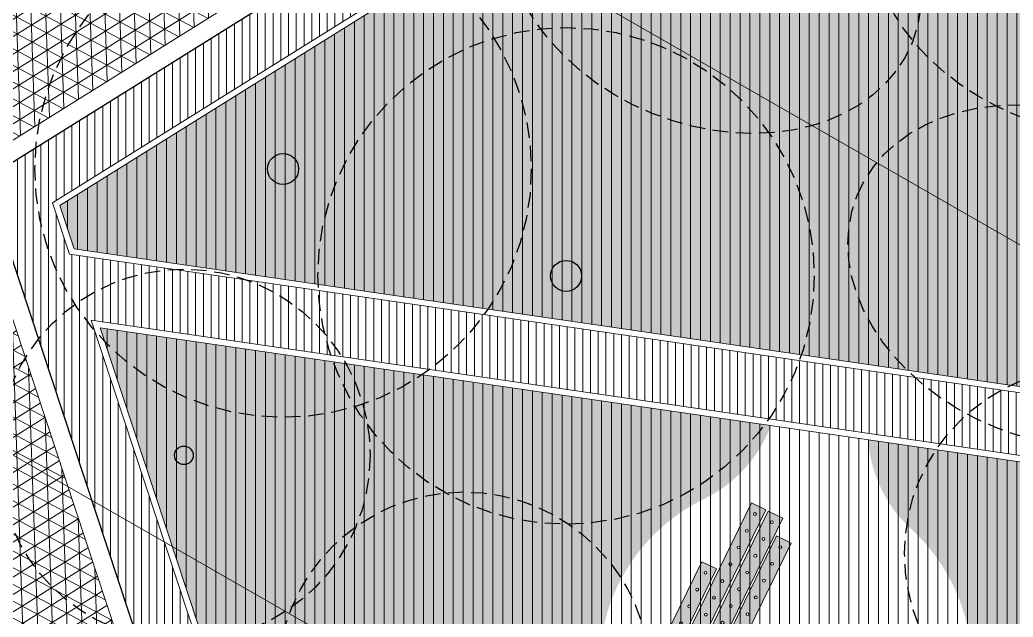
# Model space of a CAD drawing. Header units: metres. Extents: x 678805 to 1359287, y 2747329 to 5497370.
# Drawn here: x 679877.31 to 679893.31, y 2748694.24 to 2748703.86 of the extents above; entities that cross this region are included whole.
import ezdxf
from ezdxf.enums import TextEntityAlignment as Align

# ---------------------------------------------------------------- set-up
doc = ezdxf.new("R2010")
doc.units = ezdxf.units.M
doc.linetypes.add('XREF_MON_SFT_TREES$0$HIDDEN', pattern=[0.375, 0.25, -0.125])
for name, color, linetype in [('00_XREF_MON_HSC_PAVEMENT', 7, 'Continuous'), ('00_XREF_TWQ_BUILDINGS', 7, 'Continuous'), ('00_XREF_TWQ_SFT_TREES', 7, 'Continuous'), ('XREF_MON_GENERAL_LAYOUT$0$02-L-Edge Line Step -10cm', 6, 'Continuous'), ('XREF_MON_SFT_TREES$0$SL_TREE_CANOPY', 251, 'XREF_MON_SFT_TREES$0$HIDDEN'), ('XREF_MON_SFT_TREES$0$SL_TREE_TRUNK', 251, 'Continuous')]:
    doc.layers.add(name, color=color, linetype=linetype)
for name, color, linetype, true_color in [('02-L-Waterfeatures 01', 7, 'Continuous', 0x4da6ff), ('XREF_MON_SFT_TREES$0$SL_TREE_ACACIA_ETBAICA', 7, 'Continuous', 0x405700), ('XREF_MON_SFT_TREES$0$SL_TREE_ACACIA_GERRARDII', 7, 'Continuous', 0x4c4c00), ('XREF_MON_SFT_TREES$0$SL_TREE_ACACIA_NILOTICA', 7, 'Continuous', 0x264d00), ('XREF_MON_SFT_TREES$0$SL_TREE_PROSOPIS_CINERARIA', 7, 'Continuous', 0x5f7f00)]:
    doc.layers.add(name, color=color, linetype=linetype, true_color=true_color)
for name, color, linetype, lineweight in [('XREF_MON_GENERAL_LAYOUT$0$02-L-Level Curves 0.25-0.75m', 33, 'Continuous', 5), ('XREF_MON_GENERAL_LAYOUT$0$02-L-Material Change', 251, 'Continuous', 5), ('XREF_MON_HSC_FURNITURE$0$03-PG-CBIncluded', 8, 'Continuous', 5), ('XREF_MON_HSC_PAVEMENT$0$03-TR-Pavement_03_Lawn', 74, 'Continuous', 5), ('XREF_MON_HSC_PAVEMENT$0$03-TR-Pavement_04_Dry Meadow_', 54, 'Continuous', 5)]:
    doc.layers.add(name, color=color, linetype=linetype, lineweight=lineweight)
for name, color, linetype, lineweight, true_color in [('XREF_MON_HSC_PAVEMENT$0$03-TR-Pavement_02_Sealed Gravel', 7, 'Continuous', 5, 0x38321e), ('XREF_MON_HSC_PAVEMENT$0$03-TR-Pavement_04_Dry Meadow_2', 7, 'Continuous', 5, 0xe2c75d), ('XREF_MON_HSC_PAVEMENT$0$03-TR-Pavement_07_Precast irregular Concrete Blocks', 7, 'Continuous', 5, 0xb3b3b3)]:
    doc.layers.add(name, color=color, linetype=linetype, lineweight=lineweight, true_color=true_color)
doc.layers.get('XREF_MON_SFT_TREES$0$SL_TREE_ACACIA_ETBAICA').off()
doc.layers.get('XREF_MON_SFT_TREES$0$SL_TREE_ACACIA_GERRARDII').off()
doc.layers.get('XREF_MON_SFT_TREES$0$SL_TREE_ACACIA_NILOTICA').off()
doc.layers.get('XREF_MON_SFT_TREES$0$SL_TREE_PROSOPIS_CINERARIA').off()
doc.styles.add('XREF_MON_GENERAL_LAYOUT$0$Standard', font='arial.ttf')
pattern_1 = [(45, (0, 0), (-0.2245064030267289, 0.2245064030267289), [])]
pattern_2 = [(91.99999999999997, (679898.7697564481, 2748715.385348614), (-0.2379799406839221, -0.008310442652282986), []), (152, (679898.7697564481, 2748715.385348614), (-0.1117929158883903, -0.2102518955495319), []), (212, (679898.7697564481, 2748715.385348614), (0.1261870247955318, -0.201941452897249), [])]
pattern_3 = [(90, (652974.1167151183, 2717198.732228751), (-0.1247775, 0), [])]

# ---------------------------------------------------------------- blocks, each defined once
blk = doc.blocks.new('XREF_MON_SFT_TREES$0$Acacia_gerrardii')
h = blk.add_hatch()
h.set_pattern_fill('ANSI31', color=256, scale=0.1, style=0)
h.set_pattern_definition(pattern_1)
edge = h.paths.add_edge_path()
edge.add_ellipse((-0.07890667230822146, 0.1374323763884604), major_axis=(-2.334159139066159, 2.54631103014604), ratio=0.7600819417513992, start_angle=0, end_angle=360)
at = {"layer": 'XREF_MON_SFT_TREES$0$SL_TREE_TRUNK'}
h = blk.add_hatch(color=256, dxfattribs=at)
h.dxf.hatch_style = 1
edge = h.paths.add_edge_path()
edge.add_arc((2.328306436538696e-10, 4.656612873077393e-10), 0.1500002322718501, -7.354891001008641, 352.6451089989913)
at = {"layer": 'XREF_MON_SFT_TREES$0$SL_TREE_CANOPY'}
blk.add_ellipse((-0.07890667230822146, 0.1374323763884604), major_axis=(-2.334159139066159, 2.54631103014604), ratio=0.7600819417513992, dxfattribs=at)
at = {"layer": 'XREF_MON_SFT_TREES$0$SL_TREE_TRUNK'}
for radius in [0.1500002322718501, 0.150000232560115]:
    blk.add_circle((2.328306436538696e-10, 4.656612873077393e-10), radius, dxfattribs=at)
blk = doc.blocks.new('XREF_MON_SFT_TREES$0$Prosopis_cineraria')
h = blk.add_hatch()
h.set_pattern_fill('ANSI31', color=256, scale=0.1)
h.set_pattern_definition(pattern_1)
edge = h.paths.add_edge_path()
edge.add_arc((-1.862645149230957e-09, -1.396983861923218e-09), 4.000000002159871, 0, 360)
at = {"layer": 'XREF_MON_SFT_TREES$0$SL_TREE_TRUNK'}
h = blk.add_hatch(color=256, dxfattribs=at)
h.dxf.hatch_style = 1
edge = h.paths.add_edge_path()
edge.add_arc((0, 0), 0.25, 0, 360)
at = {"layer": 'XREF_MON_SFT_TREES$0$SL_TREE_CANOPY', "linetype": 'XREF_MON_SFT_TREES$0$HIDDEN'}
blk.add_circle((0, 0), 4, dxfattribs=at)
at = {"layer": 'XREF_MON_SFT_TREES$0$SL_TREE_TRUNK'}
blk.add_circle((0, 0), 0.25, dxfattribs=at)
blk = doc.blocks.new('XREF_MON_SFT_TREES$0$Acacia etbaica')
h = blk.add_hatch()
h.set_pattern_fill('ANSI31', color=256, scale=0.1)
h.set_pattern_definition(pattern_1)
edge = h.paths.add_edge_path()
edge.add_arc((4.440892098500626e-16, -1.110223024625157e-15), 3.000000000000001, 0, 360)
at = {"layer": 'XREF_MON_SFT_TREES$0$SL_TREE_TRUNK'}
h = blk.add_hatch(color=256, dxfattribs=at)
h.dxf.hatch_style = 1
edge = h.paths.add_edge_path()
edge.add_arc((-4.190951585769653e-09, -3.725290298461914e-09), 0.1500002332421871, 286.4511275051879, 569.1271037239628)
edge.add_arc((-2.328306436538696e-09, 2.328306436538696e-09), 0.1500002378014961, 209.127105287983, 286.4511261276718)
at = {"layer": 'XREF_MON_SFT_TREES$0$SL_TREE_CANOPY'}
blk.add_circle((0, 0), 3, dxfattribs=at)
at = {"layer": 'XREF_MON_SFT_TREES$0$SL_TREE_TRUNK'}
for radius in [0.1500002332387778, 0.150000232560115]:
    blk.add_circle((-4.190951585769653e-09, -3.725290298461914e-09), radius, dxfattribs=at)
blk = doc.blocks.new('XREF_MON_SFT_TREES$0$Acacia Nilotica D')
h = blk.add_hatch()
h.set_pattern_fill('ANSI31', color=256, scale=0.1)
h.set_pattern_definition(pattern_1)
edge = h.paths.add_edge_path()
edge.add_arc((2.328306436538696e-10, 0), 3.999999999999999, -6.5439871631012e-05, 359.9999345601284)
at = {"layer": 'XREF_MON_SFT_TREES$0$SL_TREE_TRUNK'}
h = blk.add_hatch(color=256, dxfattribs=at)
h.dxf.hatch_style = 1
edge = h.paths.add_edge_path()
edge.add_arc((2.328306436538696e-10, 0), 0.2500003876001918, 0, 360)
at = {"layer": 'XREF_MON_SFT_TREES$0$SL_TREE_CANOPY', "linetype": 'XREF_MON_SFT_TREES$0$HIDDEN'}
blk.add_circle((2.328306436538696e-10, 0), 4, dxfattribs=at)
at = {"layer": 'XREF_MON_SFT_TREES$0$SL_TREE_TRUNK'}
blk.add_circle((2.328306436538696e-10, 0), 0.2500003876001918, dxfattribs=at)
blk = doc.blocks.new('XREF_MON_SFT_TREES')
at = {"layer": 'XREF_MON_SFT_TREES$0$SL_TREE_ACACIA_ETBAICA', "rotation": 25.44812939262281}
for p in [(679879.9496814642, 2748696.844280873), (679894.5644476578, 2748695.264205338), (679884.4653134259, 2748693.253996183)]:
    blk.add_blockref('XREF_MON_SFT_TREES$0$Acacia etbaica', p, dxfattribs=at)
at = {"layer": 'XREF_MON_SFT_TREES$0$SL_TREE_ACACIA_GERRARDII', "rotation": 25.44812939262281}
for p in [(679888.6130002479, 2748704.694535637), (679894.491164553, 2748704.659439014), (679894.1322776737, 2748699.641852169)]:
    blk.add_blockref('XREF_MON_SFT_TREES$0$Acacia_gerrardii', p, dxfattribs=at)
at = {"layer": 'XREF_MON_SFT_TREES$0$SL_TREE_ACACIA_NILOTICA', "rotation": 25.44819483249446}
blk.add_blockref('XREF_MON_SFT_TREES$0$Acacia Nilotica D', (679881.5483277482, 2748701.455909108), dxfattribs=at)
at = {"layer": 'XREF_MON_SFT_TREES$0$SL_TREE_PROSOPIS_CINERARIA', "rotation": 25.44812939262281}
blk.add_blockref('XREF_MON_SFT_TREES$0$Prosopis_cineraria', (679886.1089978833, 2748699.734429215), dxfattribs=at)
blk = doc.blocks.new('XREF_MON_HSC_PAVEMENT')
at = {"layer": 'XREF_MON_HSC_PAVEMENT$0$03-TR-Pavement_02_Sealed Gravel', "linetype": 'Continuous'}
h = blk.add_hatch(dxfattribs=at)
h.set_pattern_fill('ANSI31', color=256, scale=0.0393, angle=45)
h.set_pattern_definition(pattern_3)
h.paths.add_polyline_path([(679898.6701210444, 2748714.967997458), (679876.7539735462, 2748701.298467006), (679889.5381818302, 2748662.614598154), (679918.2621972301, 2748673.813452312), (679918.2621095822, 2748673.813717815), (679889.5307891695, 2748662.61171592), (679918.2621972298, 2748673.813452312), (679889.5381818302, 2748662.614598154), (679889.5307891695, 2748662.61171592), (679918.2621095822, 2748673.813717815), (679911.6236539984, 2748693.947367267)])
edge = h.paths.add_edge_path(flags=16)
edge.add_line((679906.9119436202, 2748699.876949112), (679909.6690112512, 2748695.4034992))
edge.add_line((679909.6690112512, 2748695.4034992), (679908.072026684, 2748684.297824132))
edge.add_arc((679901.2346263421, 2748685.281035215), 6.907730992772909, 288.89189501053306, 351.8170215263432, ccw=False)
edge.add_arc((679900.2047145886, 2748688.290550407), 10.08859564023446, 260.5948179979235, 288.89189501715765, ccw=False)
edge.add_arc((679923.3319042785, 2748827.912208552), 151.6127078128381, 258.3433462049723, 260.5948180006095, ccw=False)
edge.add_arc((679881.0252318326, 2748622.839844883), 57.77814412260484, 78.3433462027057, 86.00058406381969)
edge.add_arc((679856.8531195697, 2748712.997600401), 43.04555052981048, 310.932137993685, 328.1400595606257)
edge.add_arc((679910.4176700952, 2748679.708542178), 20.02046623327019, 121.6792615479589, 148.1400595602311, ccw=False)
edge.add_arc((679915.130407262, 2748672.071789082), 28.99431097544218, 106.4662738663842, 121.67926154862039, ccw=False)
edge = h.paths.add_edge_path(flags=16)
edge.add_arc((679896.6506365204, 2748707.026583172), 9.544783993528977, 261.712552071773, 310.88335671506644, ccw=False)
edge.add_line((679895.2748569183, 2748697.581471634), (679878.1032936849, 2748700.082689999))
edge.add_line((679878.1032936849, 2748700.082689999), (679877.8303554062, 2748700.909114883))
edge.add_line((679877.8303554062, 2748700.909114883), (679898.3787032177, 2748713.72552188))
edge.add_line((679898.3787032177, 2748713.72552188), (679905.3829075827, 2748702.357869801))
edge.add_line((679905.3829075827, 2748702.357869801), (679902.8979002387, 2748699.810310068))
edge = h.paths.add_edge_path(flags=0)
edge.add_line((679906.8669971054, 2748699.759281914), (679909.5648728344, 2748695.381873175))
edge.add_line((679909.5648728344, 2748695.381873175), (679907.9730448282, 2748684.312057621))
edge.add_arc((679901.2346263404, 2748685.281035217), 6.807730994789505, 288.8918950348194, 351.81702151538065, ccw=False)
edge.add_arc((679900.2047145879, 2748688.290550406), 9.988595640052086, 260.59481799539185, 288.89189503304624, ccw=False)
edge.add_arc((679923.3319042898, 2748827.912208552), 151.5127078145872, 258.3433462016922, 260.5948179959709, ccw=False)
edge.add_arc((679881.0252318344, 2748622.839844883), 57.87814412233619, 78.34334620194826, 85.7626213280239)
edge.add_arc((679856.8531195692, 2748712.997600401), 43.14555053058602, 311.251450668533, 328.1400595604185)
edge.add_arc((679910.4176700931, 2748679.70854218), 19.92046623047576, 121.6792615452745, 148.1400595616161, ccw=False)
edge.add_arc((679915.1304072624, 2748672.071789081), 28.89431097592361, 106.61788192610581, 121.67926154847291, ccw=False)
edge = h.paths.add_edge_path(flags=0)
edge.add_arc((679896.6506365202, 2748707.026583172), 9.44478399339195, 261.7125520711253, 310.8578456694943, ccw=False)
edge.add_line((679895.2892708598, 2748697.680427373), (679878.1788669263, 2748700.172737244))
edge.add_line((679878.1788669263, 2748700.172737244), (679877.9499552716, 2748700.865854709))
edge.add_line((679877.9499552716, 2748700.865854709), (679898.3449455915, 2748713.586643332))
edge.add_line((679898.3449455915, 2748713.586643332), (679905.2568337709, 2748702.37183481))
edge.add_line((679905.2568337709, 2748702.37183481), (679902.8292681081, 2748699.883162676))
edge = h.paths.add_edge_path(flags=16)
edge.add_arc((679910.4176700966, 2748679.708542178), 21.02046623424761, 126.7613469728851, 148.1400595612503)
edge.add_arc((679856.8531195733, 2748712.997600398), 42.04555052574609, 310.8324265837393, 328.14005956122935, ccw=False)
edge.add_line((679884.3445574244, 2748681.18488024), (679878.4539096343, 2748699.021066298))
edge.add_line((679878.4539096343, 2748699.021066298), (679895.1307175009, 2748696.591914244))
edge.add_arc((679896.6506365197, 2748707.02658317), 10.54478399160524, 261.7125520733022, 276.46135270335)
edge = h.paths.add_edge_path(flags=0)
edge.add_arc((679910.4176700962, 2748679.708542178), 21.12046623387275, 127.7180951436975, 148.1400595603967)
edge.add_arc((679856.853119571, 2748712.997600401), 41.94555052902001, 311.0372248761375, 328.14005956030087, ccw=False)
edge.add_line((679884.3924381699, 2748681.358777093), (679878.5996060654, 2748698.898788803))
edge.add_line((679878.5996060654, 2748698.898788803), (679895.1163035603, 2748696.492958505))
edge.add_arc((679896.6506365215, 2748707.026583171), 10.64478399198405, 261.7125520695221, 274.5585305084536)
edge = h.paths.add_edge_path(flags=16)
edge.add_line((679910.4881714294, 2748694.074379818), (679910.8022693451, 2748693.564743682))
edge.add_line((679910.8022693451, 2748693.564743682), (679917.147141271, 2748674.344700132))
edge.add_line((679917.147141271, 2748674.344700132), (679890.0878451788, 2748663.794882973))
edge.add_line((679890.0878451788, 2748663.794882973), (679884.9058950099, 2748679.485216303))
edge.add_arc((679881.0252318349, 2748622.839844882), 56.77814412274062, 78.34334620425989, 86.08090222271062, ccw=False)
edge.add_arc((679923.3319042849, 2748827.912208551), 152.6127078126338, 258.3433462027676, 260.5948179978523)
edge.add_arc((679900.2047145875, 2748688.290550406), 11.08859563975247, 260.5948179989856, 288.8918950331557)
edge.add_arc((679901.2346263407, 2748685.281035217), 7.907730994349595, 288.891895030736, 351.817021517323)
edge.add_line((679909.0618452437, 2748684.15548925), (679910.4881714294, 2748694.074379818))
edge = h.paths.add_edge_path(flags=0)
edge.add_line((679910.5478650483, 2748693.786929916), (679910.7109860298, 2748693.522259753))
edge.add_line((679910.7109860298, 2748693.522259753), (679917.0224497513, 2748674.403417164))
edge.add_line((679917.0224497513, 2748674.403417164), (679890.1497402908, 2748663.926345979))
edge.add_line((679890.1497402908, 2748663.926345979), (679885.047581903, 2748679.375079216))
edge.add_arc((679881.0252318362, 2748622.839844882), 56.67814412277121, 78.3433461992185, 85.93039643778832, ccw=False)
edge.add_arc((679923.3319043063, 2748827.912208545), 152.7127078116333, 258.3433461968938, 260.5948179889996)
edge.add_arc((679900.2047145868, 2748688.290550406), 11.18859564019106, 260.5948179941786, 288.8918950367295)
edge.add_arc((679901.2346263402, 2748685.281035217), 8.007730995109114, 288.8918950331046, 351.8170215126371)
edge.add_line((679909.1608270997, 2748684.141255761), (679910.5478650483, 2748693.786929916))
h = blk.add_hatch(dxfattribs=at)
h.set_pattern_fill('ANSI31', color=256, scale=0.0393, angle=45)
h.set_pattern_definition(pattern_3)
h.paths.add_polyline_path([(679841.1155258614, 2748679.0664445), (679841.5908277817, 2748678.304258057), (679842.5383310999, 2748678.895214675), (679856.3505260966, 2748674.243262912, -0.2299736201902384), (679868.1888601143, 2748662.603183029), (679869.1327909554, 2748662.933366124, 0.1523607192728246), (679861.9807721117, 2748672.461706176, 0.1619195689587888), (679874.476584234, 2748673.725053835, 0.01214333715248442), (679876.3625556407, 2748674.627021506), (679878.8999461771, 2748666.944130136), (679879.6445925387, 2748667.559294553), (679869.9118603208, 2748697.028752761)])
h.paths.add_polyline_path([(679869.4164145128, 2748695.659041201), (679876.0452346813, 2748675.587828456, -0.01305086864748665), (679874.0671699169, 2748674.637402407, -0.1888687683589706), (679860.296674784, 2748673.96939279), (679843.6369204547, 2748679.580403462)], flags=16)
h.paths.add_polyline_path([(679869.3613649786, 2748695.506851028), (679875.9234115153, 2748675.63782023, -0.01254076541906375), (679874.0262284864, 2748674.728637265, -0.1888687683771232), (679860.328593115, 2748674.06416209), (679843.8694821118, 2748679.607596023)], flags=0)
at = {"layer": 'XREF_MON_HSC_PAVEMENT$0$03-TR-Pavement_03_Lawn'}
h = blk.add_hatch(dxfattribs=at)
h.set_pattern_fill('ANSI31', color=256, scale=0.0393, angle=45)
h.set_pattern_definition([(90, (0, 0), (-0.1247775, 0), [])])
h.paths.add_polyline_path([(679874.0262284864, 2748674.728637265, 0.01254076541906376), (679875.9234115153, 2748675.63782023), (679869.3613649786, 2748695.506851028), (679843.8694821118, 2748679.607596023), (679860.328593115, 2748674.06416209, 0.1888687683771232)])
h.paths.add_polyline_path([(679862.4109662712, 2748672.268367412, 0.1559975230815173), (679874.5175256642, 2748673.633818977, 0.01146884181128501), (679876.3040582464, 2748674.485271009), (679878.8172076924, 2748666.875778534), (679858.9517346768, 2748650.464589607), (679841.6437424201, 2748678.219405001), (679842.5511748864, 2748678.78536948), (679856.3186077652, 2748674.148493613, -0.2313592348143857), (679868.1277345138, 2748662.475860189), (679869.2604366232, 2748662.872074691, 0.1477627727117665)])
at = {"layer": 'XREF_MON_HSC_PAVEMENT$0$03-TR-Pavement_04_Dry Meadow_', "linetype": 'Continuous'}
h = blk.add_hatch(dxfattribs=at)
h.set_pattern_fill('ANSI31', color=256, scale=0.0502, angle=45)
h.set_pattern_definition([(90, (0, 0), (-0.159385, 0), [])])
edge = h.paths.add_edge_path()
edge.add_line((679909.5648728344, 2748695.381873175), (679906.8669971054, 2748699.759281914))
edge.add_arc((679915.1304072624, 2748672.071789081), 28.89431097593239, 106.6178819261058, 121.6792615484729)
edge.add_arc((679910.4176700945, 2748679.708542179), 19.92046623203304, 121.6792615472871, 148.1400595614619)
edge.add_arc((679856.8531195692, 2748712.997600401), 43.1455505305333, 311.251450668533, 328.1400595604186, ccw=False)
edge.add_arc((679881.0252318344, 2748622.839844883), 57.87814412234044, 78.3433462019483, 85.7626213280239, ccw=False)
edge.add_arc((679923.3319042898, 2748827.912208552), 151.5127078145839, 258.3433462016922, 260.5948179959709)
edge.add_arc((679900.2047145879, 2748688.290550406), 9.988595640046231, 260.5948179953918, 288.8918950330462)
edge.add_arc((679901.2346263404, 2748685.281035217), 6.807730994789768, 288.8918950348194, 351.8170215153806)
edge.add_line((679907.9730448282, 2748684.312057621), (679909.5648728344, 2748695.381873175))
edge = h.paths.add_edge_path()
edge.add_arc((679910.4176700962, 2748679.708542178), 21.12046623381408, 127.7180951436975, 148.1400595603967, ccw=False)
edge.add_arc((679896.6506365215, 2748707.026583171), 10.6447839919818, 261.7125520695221, 274.5585305084536, ccw=False)
edge.add_line((679895.1163035603, 2748696.492958505), (679878.5996060654, 2748698.898788803))
edge.add_line((679878.5996060654, 2748698.898788803), (679884.3924381699, 2748681.358777093))
edge.add_arc((679856.853119571, 2748712.997600401), 41.94555052900824, 311.0372248761375, 328.1400595603009)
edge = h.paths.add_edge_path()
edge.add_line((679898.3449455915, 2748713.586643332), (679877.9499552716, 2748700.865854709))
edge.add_line((679877.9499552716, 2748700.865854709), (679878.1788669263, 2748700.172737244))
edge.add_line((679878.1788669263, 2748700.172737244), (679895.2892708598, 2748697.680427373))
edge.add_arc((679896.6506365202, 2748707.026583172), 9.44478399332153, 261.7125520711253, 310.8578456694943)
edge.add_line((679902.8292681081, 2748699.883162676), (679905.2568337709, 2748702.37183481))
edge.add_line((679905.2568337709, 2748702.37183481), (679898.3449455915, 2748713.586643332))
edge = h.paths.add_edge_path()
edge.add_line((679910.7109860298, 2748693.522259753), (679910.5478650484, 2748693.786929916))
edge.add_line((679910.5478650484, 2748693.786929916), (679909.1608270997, 2748684.141255761))
edge.add_arc((679901.2346263402, 2748685.281035217), 8.007730995037361, 288.8918950331046, 351.8170215126371, ccw=False)
edge.add_arc((679900.2047145868, 2748688.290550406), 11.18859564019471, 260.5948179941786, 288.8918950367295, ccw=False)
edge.add_arc((679923.3319043063, 2748827.912208545), 152.7127078116325, 258.3433461968939, 260.59481798899964, ccw=False)
edge.add_arc((679881.0252318362, 2748622.839844882), 56.67814412277777, 78.34334619921847, 85.93039643778826)
edge.add_line((679885.047581903, 2748679.375079216), (679890.1497402908, 2748663.926345979))
edge.add_line((679890.1497402908, 2748663.926345979), (679917.0224497513, 2748674.403417164))
edge.add_line((679917.0224497513, 2748674.403417164), (679910.7109860298, 2748693.522259753))
at = {"layer": 'XREF_MON_HSC_PAVEMENT$0$03-TR-Pavement_04_Dry Meadow_2', "ltscale": 2, "transparency": 33554687}
h = blk.add_hatch(dxfattribs=at)
h.set_pattern_fill('AR-CONC', color=256, scale=0.0067, angle=290.0000000000001)
h.set_pattern_definition([(340, (0, 0), (0.3171310031097607, -1.183548818555639), [0.127635, -1.403985]), (284.9999999999999, (0, 0), (1.122121008750501, 0.6597039266631874), [0.102108, -1.123191913939]), (30.45144470000007, (0.0264274947241093, -0.09862875297372095), (1.439251961726375, -0.5238449067124393), [0.10847305896, -1.19320463882]), (336.1842, (0.3198337804106918, 0.1164099759823247), (0.3564911015664235, -1.803038992589059), [0.1914525, -2.1059775]), (26.63555761000001, (0.3495414982605787, -0.03384308439077688), (2.101800046171185, -0.9276967019094174), [0.162709655038, -1.789808574672]), (281.1841511700001, (0.3198337804106918, 0.1164099759823247), (2.10180004612532, -0.9276967020221802), [0.153161779369, -1.684780203864]), (311.0000000000001, (0.2980803232991812, -0.07260940821860236), (-0.2964259309923299, -1.18889947222557), [0.127635, -1.403985]), (256.0000000000001, (0.2980803232991812, -0.07260940821860236), (1.301257995013117, 0.03297126671369521), [0.102108, -1.123188]), (1.451445000000042, (0.2733781620483804, -0.1716843643181712), (1.004832069231487, -1.155928201204946), [0.10847305896, -1.19320258192]), (327.5000000000001, (0, 0), (0.5394311410589346, 0.1743151651689518), [0, -1.1095736, 0, -1.140206, 0, -1.1274425]), (297.5, (0, 0), (0.7838505369245482, -0.1911253338182064), [0, -0.6500876, 0, -1.0840466, 0, -0.4297045]), (257.5, (-0.129797123220292, 0.3566146651579213), (0.2746427574532052, -0.8667979447037826), [0, -0.42545, 0, -1.327404, 0, -1.761363]), (247.5, (-0.1880021112114544, 0.5165315553632672), (0.4995268739605756, -0.8743468279788609), [0, -0.553085, 0, -0.8815324, 0, -1.250823])])
edge = h.paths.add_edge_path()
edge.add_line((679898.3463066672, 2748713.587492263), (679877.9499552716, 2748700.865854709))
edge.add_line((679877.9499552716, 2748700.865854709), (679878.1788669263, 2748700.172737244))
edge.add_line((679878.1788669263, 2748700.172737244), (679895.2892708598, 2748697.680427373))
edge.add_arc((679896.6506365202, 2748707.026583172), 9.44478399332153, 261.7125520711253, 310.8578456694943)
edge.add_line((679902.8292681081, 2748699.883162676), (679905.2568337709, 2748702.37183481))
edge.add_line((679905.2568337709, 2748702.37183481), (679898.3463066672, 2748713.587492263))
edge = h.paths.add_edge_path()
edge.add_arc((679898.554725027, 2748677.960000225), 2.144113461360562, 190.065592184571, 225.809744001182)
edge.add_arc((679894.940447118, 2748674.299707103), 3.000000000506495, -246.29926906161484, 45.042715308581194, ccw=False)
edge.add_arc((679892.8727992189, 2748679.00998686), 2.144113453838092, 293.6984792296518, 328.9963535073109)
edge.add_arc((679923.3319043441, 2748827.912208733), 152.7127080026132, 258.3433461971818, 259.1977833367133, ccw=False)
edge.add_arc((679881.0252318482, 2748622.83984497), 56.67814403507234, 78.34334619330427, 85.93039644363199)
edge.add_line((679885.047581903, 2748679.375079216), (679890.1497402908, 2748663.926345979))
edge.add_line((679890.1497402908, 2748663.926345979), (679917.0224497513, 2748674.403417164))
edge.add_line((679917.0224497513, 2748674.403417164), (679910.7109860298, 2748693.522259753))
edge.add_line((679910.7109860298, 2748693.522259753), (679910.5478650484, 2748693.786929916))
edge.add_line((679910.5478650484, 2748693.786929916), (679909.1608270997, 2748684.141255761))
edge.add_arc((679901.234626339, 2748685.281035218), 8.007730996322222, 288.89189503882795, 351.8170215072268, ccw=False)
edge.add_arc((679900.2047145867, 2748688.290550407), 11.18859564155413, 260.5948179959357, 288.8918950349772, ccw=False)
edge.add_arc((679923.3319043282, 2748827.912208744), 152.7127080113735, 259.859005706703, 260.59481799308963, ccw=False)
edge = h.paths.add_edge_path()
edge.add_line((679906.4802400192, 2748682.677401614), (679907.2773210512, 2748682.145585978))
edge.add_arc((679901.2346263397, 2748685.281035217), 6.807730995476581, 332.5759860929182, 351.8170215121987)
edge.add_line((679907.973044828, 2748684.312057621), (679909.5648728344, 2748695.381873175))
edge.add_line((679909.5648728344, 2748695.381873175), (679906.8669971054, 2748699.759281914))
edge.add_arc((679915.1304072667, 2748672.071789071), 28.89431098653469, 106.6178819287448, 121.679261545558)
edge.add_arc((679910.4176700918, 2748679.708542181), 19.9204662286455, 121.6792615442502, 148.1400595630847)
edge.add_arc((679856.8531195718, 2748712.997600399), 43.14555052712904, 311.2514506680146, 328.14005956124936, ccw=False)
edge.add_arc((679881.0252318301, 2748622.839844852), 57.87814415377272, 78.34334620401239, 85.76262132605359, ccw=False)
edge.add_arc((679923.3319042781, 2748827.912208489), 151.512707750664, 258.3433462012005, 260.5948179964292)
edge.add_arc((679900.204714588, 2748688.290550404), 9.988595637768247, 260.5948179925506, 288.8918950367387)
edge.add_arc((679901.23462634, 2748685.281035218), 6.807730995821696, 288.8918950359895, 319.9260097791761)
edge.add_line((679906.4439955413, 2748680.898379193), (679905.6533016226, 2748681.425933321))
edge.add_arc((679904.59506263, 2748679.561167182), 2.144113457551268, 60.42545650526359, 112.3742393161231)
edge.add_arc((679902.6369319021, 2748684.318017749), 2.999999999828882, 1.1234690712652764, 292.3742393237139, ccw=False)
edge.add_arc((679907.7804617244, 2748684.38229048), 2.144113459243057, 180.1456850723971, 232.6692957463266)
edge = h.paths.add_edge_path()
edge.add_arc((679893.1181902677, 2748697.239709164), 2.144113458058566, 183.853543134643, 227.7838093816424)
edge.add_arc((679889.6457236178, 2748693.444509093), 2.999999999541835, -244.11673116544273, 47.370290156800195, ccw=False)
edge.add_arc((679887.4001395595, 2748698.072603249), 2.144113459002771, 295.8825996217366, 339.5715610158572)
edge.add_line((679889.4094072765, 2748697.32422783), (679878.5996060654, 2748698.898788803))
edge.add_line((679878.5996060654, 2748698.898788803), (679884.3924381699, 2748681.358777093))
edge.add_arc((679856.8531195836, 2748712.99760039), 41.94555051267501, 311.0372248727886, 328.1400595636612)
edge.add_arc((679910.4176700967, 2748679.708542177), 21.12046623455425, 127.7180951441737, 148.1400595601573, ccw=False)
edge.add_arc((679896.6506365208, 2748707.02658315), 10.64478397161304, 261.7125520579664, 274.55853052096637, ccw=False)
edge.add_line((679895.1163035604, 2748696.492958505), (679890.9789244371, 2748697.095611187))
at = {"layer": 'XREF_MON_HSC_PAVEMENT$0$03-TR-Pavement_07_Precast irregular Concrete Blocks', "linetype": 'Continuous'}
h = blk.add_hatch(dxfattribs=at)
h.set_pattern_fill('NET3', color=256, scale=0.075, angle=92)
h.set_pattern_definition(pattern_2)
h.paths.add_polyline_path([(679904.6760474393, 2748719.422619773), (679900.454138221, 2748726.241490469), (679873.7003943898, 2748709.587501821), (679836.51624461, 2748686.440688118), (679840.9548202596, 2748679.324149699), (679870.0763794583, 2748697.487229227), (679898.7704888796, 2748715.3841697)])
h = blk.add_hatch(dxfattribs=at)
h.set_pattern_fill('NET3', color=256, scale=0.075, angle=92)
h.set_pattern_definition(pattern_2)
h.paths.add_polyline_path([(679876.3951287183, 2748701.428219316), (679870.0763794583, 2748697.487229227), (679879.892807993, 2748667.764349359), (679885.8796784778, 2748672.710200008)])
blk = doc.blocks.new('XREF_MON_HSC_FURNITURE$0$RAI_A_HL')
at = {"true_color": 0xfcfcfc}
h = blk.add_hatch(color=7, dxfattribs=at)
h.dxf.hatch_style = 1
h.paths.add_polyline_path([(2094.887183385203, 181.5470563923009), (2094.776032072725, 181.7846776549704), (2092.624743381748, 180.7783764651977), (2092.735894693993, 180.5407552011311)])
h.paths.add_polyline_path([(2094.15433395002, 181.3744850521907, -1), (2094.173849065555, 181.3327652881853, -1)], flags=16)
h.paths.add_polyline_path([(2094.155606674729, 181.3717641984113, -1), (2094.172576341545, 181.3354861424305, -1)], flags=0)
h.paths.add_polyline_path([(2093.901763649657, 181.2054927945137, -1), (2093.882248533657, 181.2472125575878, -1)], flags=16)
h.paths.add_polyline_path([(2094.426419366384, 181.5017575467937, -1), (2094.445934482152, 181.4600377832539, -1)], flags=16)
h.paths.add_polyline_path([(2093.629678233759, 181.0782202994451, -1), (2093.61016311706, 181.1199400629848, -1)], flags=16)
h.paths.add_polyline_path([(2094.698504782282, 181.6290300423279, -1), (2094.718019898282, 181.5873102783225, -1)], flags=16)
h.paths.add_polyline_path([(2093.35759281693, 180.9509478039108, -1), (2093.338077701395, 180.9926675679162, -1)], flags=16)
h.paths.add_polyline_path([(2093.085507401032, 180.8236753102392, -1), (2093.065992285265, 180.8653950737789, -1)], flags=16)
h.paths.add_polyline_path([(2092.813421984902, 180.6964028156362, -1), (2092.793906869367, 180.7381225801073, -1)], flags=16)
h = blk.add_hatch(color=7, dxfattribs=at)
h.dxf.hatch_style = 1
h.paths.add_polyline_path([(2094.742370464141, 181.1476984815672), (2094.631219151197, 181.3853197447024), (2092.479930460686, 180.3790185539983), (2092.591081772698, 180.1413972908631)])
h.paths.add_polyline_path([(2094.009521028493, 180.9751271423884, -1), (2094.02903614426, 180.9334073774517, -1)], flags=16)
h.paths.add_polyline_path([(2094.010793753667, 180.9724062876776, -1), (2094.027763419552, 180.9361282321624, -1)], flags=0)
h.paths.add_polyline_path([(2093.756950728595, 180.8061348833144, -1), (2093.737435612595, 180.8478546468541, -1)], flags=16)
h.paths.add_polyline_path([(2094.281606445322, 181.1023996365257, -1), (2094.301121560158, 181.0606798725203, -1)], flags=16)
h.paths.add_polyline_path([(2093.484865311766, 180.6788623887114, -1), (2093.465350196231, 180.7205821522512, -1)], flags=16)
h.paths.add_polyline_path([(2094.553691860987, 181.2296721306629, -1), (2094.573206976987, 181.1879523671232, -1)], flags=16)
h.paths.add_polyline_path([(2093.212779895635, 180.5515898941085, -1), (2093.193264779868, 180.5933096576482, -1)], flags=16)
h.paths.add_polyline_path([(2092.940694479737, 180.4243173990399, -1), (2092.92117936397, 180.4660371630453, -1)], flags=16)
h.paths.add_polyline_path([(2092.668609063607, 180.2970449053682, -1), (2092.64909394714, 180.3387646679766, -1)], flags=16)
h = blk.add_hatch(color=7, dxfattribs=at)
h.dxf.hatch_style = 1
h.paths.add_polyline_path([(2096.085257117404, 181.1126176272519), (2095.974105805624, 181.3502388899215), (2093.82281711488, 180.343937699683), (2093.933968426427, 180.1063164356165)])
h.paths.add_polyline_path([(2095.352407682454, 180.9400462866761, -1), (2095.371922798688, 180.898326523602, -1)], flags=16)
h.paths.add_polyline_path([(2095.353680407396, 180.9373254333623, -1), (2095.370650073281, 180.9010473778471, -1)], flags=0)
h.paths.add_polyline_path([(2095.099837382091, 180.7710540289991, -1), (2095.080322266323, 180.8127737925388, -1)], flags=16)
h.paths.add_polyline_path([(2095.624493098818, 181.0673187822104, -1), (2095.644008215051, 181.0255990186706, -1)], flags=16)
h.paths.add_polyline_path([(2094.827751966426, 180.6437815343961, -1), (2094.808236849727, 180.6855012979358, -1)], flags=16)
h.paths.add_polyline_path([(2095.896578515414, 181.1945912768133, -1), (2095.916093630716, 181.1528715132736, -1)], flags=16)
h.paths.add_polyline_path([(2094.55566654983, 180.5165090402588, -1), (2094.536151434062, 180.5582288033329, -1)], flags=16)
h.paths.add_polyline_path([(2094.283581133233, 180.3892365447246, -1), (2094.264066017931, 180.4309563096613, -1)], flags=16)
h.paths.add_polyline_path([(2094.011495717103, 180.2619640505873, -1), (2093.991980601568, 180.3036838150583, -1)], flags=16)
h = blk.add_hatch(color=7, dxfattribs=at)
h.dxf.hatch_style = 1
h.paths.add_polyline_path([(2094.869642958278, 180.8756130649708), (2094.758491646266, 181.113234328106), (2092.607202954823, 180.1069331378676), (2092.718354267068, 179.8693118738011)])
h.paths.add_polyline_path([(2094.136793522863, 180.7030417248607, -1), (2094.15630863863, 180.6613219608553, -1)], flags=16)
h.paths.add_polyline_path([(2094.138066247804, 180.7003208706155, -1), (2094.155035914155, 180.6640428155661, -1)], flags=0)
h.paths.add_polyline_path([(2093.884223222034, 180.534049466718, -1), (2093.864708106266, 180.5757692297921, -1)], flags=16)
h.paths.add_polyline_path([(2094.408878938993, 180.8303142199293, -1), (2094.428394055227, 180.7885944554582, -1)], flags=16)
h.paths.add_polyline_path([(2093.612137806369, 180.4067769716494, -1), (2093.592622690368, 180.4484967361204, -1)], flags=16)
h.paths.add_polyline_path([(2094.680964355124, 180.9575867145322, -1), (2094.700479471125, 180.9158669505268, -1)], flags=16)
h.paths.add_polyline_path([(2093.340052389307, 180.2795044770464, -1), (2093.320537274005, 180.3212242405862, -1)], flags=16)
h.paths.add_polyline_path([(2093.067966973642, 180.1522319824435, -1), (2093.048451857874, 180.1939517469145, -1)], flags=16)
h.paths.add_polyline_path([(2092.795881557278, 180.0249594887719, -1), (2092.776366441511, 180.0666792518459, -1)], flags=16)
for points in [[(2094.887183385203, 181.5470563923009), (2094.776032072725, 181.7846776549704), (2092.624743381748, 180.7783764651977), (2092.735894693993, 180.5407552011311), (2094.887183385203, 181.5470563923009)], [(2094.742370464141, 181.1476984815672), (2094.631219151197, 181.3853197447024), (2092.479930460686, 180.3790185539983), (2092.591081772698, 180.1413972908631), (2094.742370464141, 181.1476984815672)], [(2096.085257117404, 181.1126176272519), (2095.974105805624, 181.3502388899215), (2093.82281711488, 180.343937699683), (2093.933968426427, 180.1063164356165), (2096.085257117404, 181.1126176272519)], [(2094.869642958278, 180.8756130649708), (2094.758491646266, 181.113234328106), (2092.607202954823, 180.1069331378676), (2092.718354267068, 179.8693118738011), (2094.869642958278, 180.8756130649708)]]:
    blk.add_lwpolyline(points, close=True)
for centre, radius in [((2094.708262340399, 181.6081701600924), 0.0230292119424661), ((2094.164091507671, 181.3536251694895), 0.02302921228145893), ((2094.164091507671, 181.3536251694895), 0.02002540190505735), ((2094.436176924268, 181.4808976654895), 0.0230292119424661), ((2093.892006092006, 181.2263526767492), 0.02302921228145893), ((2094.563449418871, 181.2088122488931), 0.0230292119424661), ((2093.61992067541, 181.099080181215), 0.0230292119424661), ((2094.291364002973, 181.0815397538245), 0.02302921228145893), ((2095.634250656469, 181.0464588999748), 0.0230292119424661), ((2095.906336073065, 181.1737313945778), 0.02302921204236422), ((2093.347835259279, 180.9718076861463), 0.0230292119424661), ((2094.019278586609, 180.9542672596872), 0.0230292119424661), ((2094.019278586609, 180.9542672596872), 0.02002540186575888), ((2094.690721913241, 180.9367268322967), 0.0230292119424661), ((2095.362165240571, 180.9191864053719), 0.02302921238135705), ((2095.362165240571, 180.9191864053719), 0.02002540190505735), ((2092.803664427018, 180.7172626974061), 0.0230292119424661), ((2093.075749843149, 180.8445351920091), 0.02302921228145893), ((2093.747193170479, 180.8269947650842), 0.0230292119424661), ((2094.418636496644, 180.8094543372281), 0.02302921228145893), ((2095.090079824207, 180.7919139117002), 0.02302921228145893), ((2093.203022337751, 180.5724497758783), 0.02302921228145893), ((2093.475107754348, 180.6997222709469), 0.0230292119424661), ((2093.874465664616, 180.5549093489535), 0.0230292119424661), ((2094.146551080514, 180.6821818435565), 0.0230292119424661), ((2094.146551080979, 180.6821818430908), 0.02002540186575888), ((2094.817994408542, 180.6646414166316), 0.0230292119424661), ((2092.930936921155, 180.4451772808097), 0.0230292119424661), ((2093.602380248485, 180.4276368538849), 0.0230292119424661), ((2094.273823576048, 180.4100964274257), 0.02302921238135705), ((2094.545908991946, 180.5373689210974), 0.0230292119424661), ((2092.658851505723, 180.3179047871381), 0.0230292119424661), ((2093.330294831889, 180.300364359282), 0.02302921228145893), ((2094.001738159219, 180.2828239318915), 0.0230292119424661), ((2093.058209415758, 180.173091864679), 0.0230292119424661), ((2092.786123999627, 180.0458193696104), 0.0230292119424661)]:
    blk.add_circle(centre, radius)
blk = doc.blocks.new('XREF_MON_HSC_FURNITURE$0$RAI_A')
at = {"rotation": 174.9313728525879}
blk.add_blockref('XREF_MON_HSC_FURNITURE$0$RAI_A_HL', (2102.871555798112, -5.017706621085203), dxfattribs=at)
blk = doc.blocks.new('XREF_MON_HSC_FURNITURE')
at = {"layer": 'XREF_MON_HSC_FURNITURE$0$03-PG-CBIncluded', "rotation": 43.97585528110915}
blk.add_blockref('XREF_MON_HSC_FURNITURE$0$RAI_A', (679887.8251990977, 2748693.873022516), dxfattribs=at)
blk = doc.blocks.new('XREF_MON_GENERAL_LAYOUT')
at = {"layer": 'XREF_MON_GENERAL_LAYOUT$0$02-L-Edge Line Step -10cm'}
blk.add_lwpolyline([(679889.5307891695, 2748662.61171592), (679876.7539566191, 2748701.298456448), (679898.6687778087, 2748714.967159655), (679911.6238191839, 2748693.947099051), (679918.269461627, 2748673.815953983)], dxfattribs=at)
at = {"layer": 'XREF_MON_GENERAL_LAYOUT$0$02-L-Level Curves 0.25-0.75m', "ltscale": 0.3}
for points in [[(679852.5027297128, 2748751.064492738), (679831.6994219737, 2748735.638925462), (679913.7049234675, 2748688.599971137), (679912.6463345394, 2748691.824387839), (679915.7413562651, 2748692.846177831), (679916.8862914988, 2748691.97519809), (679920.8576414835, 2748693.286298959), (679929.2959476591, 2748679.656845842), (679931.2301492624, 2748678.547373681)], [(679835.8225530373, 2748725.3796386), (679836.9342611069, 2748725.946754816), (679839.6987395616, 2748721.515923833), (679840.815287473, 2748722.085509001), (679843.5743617197, 2748717.653335581), (679844.6910517993, 2748718.222993273), (679847.3328790508, 2748713.978456274), (679918.0560951032, 2748673.411103243)]]:
    blk.add_lwpolyline(points, dxfattribs=at)
at = {"layer": 'XREF_MON_GENERAL_LAYOUT$0$02-L-Material Change'}
blk.add_lwpolyline([(679885.9133345266, 2748672.608293831), (679876.3951217134, 2748701.428214946), (679898.7704888796, 2748715.3841697), (679911.9026092803, 2748694.076791461)], dxfattribs=at)
at = {"layer": 'XREF_MON_GENERAL_LAYOUT$0$02-L-Material Change', "lineweight": 0, "ltscale": 0.2}
for points in [[(679878.1032936849, 2748700.082689999), (679877.830355406, 2748700.909114883), (679898.3773423146, 2748713.724673058), (679905.3829075827, 2748702.357869801)], [(679878.1788669263, 2748700.172737244), (679877.9499552716, 2748700.865854709), (679898.3449455915, 2748713.586643332), (679905.256833771, 2748702.37183481)], [(679884.3445574244, 2748681.18488024), (679878.4539096343, 2748699.021066298)], [(679884.3924381699, 2748681.358777093), (679878.5996060654, 2748698.898788803)]]:
    blk.add_lwpolyline(points, dxfattribs=at)
at = {"layer": 'XREF_MON_GENERAL_LAYOUT$0$02-L-Material Change'}
for points in [[(679905.3829075828, 2748702.357869801), (679902.8979002387, 2748699.810310068, -0.2179018193569436), (679895.2748569191, 2748697.581471634), (679878.1032936848, 2748700.082689999)], [(679905.2568337708, 2748702.37183481), (679902.8292681081, 2748699.883162676, -0.2177852239715141), (679895.2892708607, 2748697.680427373), (679878.1788669263, 2748700.172737244)], [(679878.4539096343, 2748699.021066298), (679895.130717502, 2748696.591914244, 0.06444276876957485), (679897.8372727116, 2748696.548779775, 0.0935537436371095), (679892.5641273569, 2748690.804082379, -0.07566268700488384), (679884.3445574243, 2748681.18488024)], [(679878.5996060655, 2748698.898788803), (679895.1163035602, 2748696.492958505, 0.05610992794702684), (679897.4966568686, 2748696.41547221, 0.08934422440936056), (679892.479193262, 2748690.856866842, -0.0747640306732116), (679884.3924381699, 2748681.358777093)]]:
    blk.add_lwpolyline(points, format="xyb", dxfattribs=at)
at = {"style": 'XREF_MON_GENERAL_LAYOUT$0$Standard'}
for tag, height, rotation, p in [('604,00', 1, 330.2642936667779, (679905.770310239, 2748776.557787406)), ('603,00', 1, 330.2642936667779, (679901.860927013, 2748753.477248972)), ('600,00', 1, 133.8259836638873, (679944.5968217494, 2748745.152639077)), ('602,00', 1, 330.2642936667779, (679883.3191980837, 2748738.726865312)), ('601,00', 1, 117.8905743169221, (679920.9720408977, 2748732.870057053)), ('601,00', 1, 330.2642936667779, (679864.7774691544, 2748723.976481652)), ('600,00', 1, 40.88332108062335, (679777.4053656742, 2748705.443575754, 1.169999999973397)), ('602,00', 1, 330.2642936667779, (679941.2749349186, 2748705.483031567)), ('601,00', 1, 40.88332108062335, (679701.7983696235, 2748703.888586182, 1.169999999973397)), ('598,00', 0.9999999999999999, 62.09100844466732, (679810.2666232066, 2748702.618736548)), ('600,00', 1, 330.2642936667779, (679877.7814736818, 2748691.131234986)), ('600,00', 0.9999999999999999, 19.55108886768879, (679920.4438211058, 2748685.495504646)), ('601,00', 1, 330.2642936667779, (679934.8129193163, 2748683.803636156)), ('599,00', 1, 330.2642936667779, (679854.5671008349, 2748679.061113989)), ('600,00', 1, 88.39282059591216, (679743.9134691327, 2748675.571576328)), ('599,00', 0.9999999999999998, 20.60862043003912, (679924.2598928241, 2748675.216416284)), ('601,00', 1, 88.39282059591216, (679728.0345944045, 2748671.317844195, -2)), ('602,00', 1, 88.39282059591216, (679711.8257639392, 2748665.966083916, -1)), ('603,00', 1, 88.39282059591216, (679695.6151318625, 2748660.611015213)), ('599,00', 1, 40.88332108062335, (679788.8072719976, 2748655.829159783, 1.169999999973397)), ('601,00', 1, 40.88332108062335, (679627.6123405045, 2748644.602575284, 1.169999999973397)), ('603,00', 0.9999999999999999, 41.70580600405471, (679702.4989019763, 2748628.484392532, 1.169999999925494)), ('600,00', 1, 40.88332108062335, (679645.924961585, 2748597.926138933, 1.169999999973397)), ('599,00', 1, 34.22767859632935, (679673.5743901337, 2748555.136007577, 5.33999999991769))]:
    blk.add_attdef(tag, text='', height=height, rotation=rotation, dxfattribs=at).set_placement(p, align=Align.MIDDLE)
at = {"ltscale": 0.3, "style": 'XREF_MON_GENERAL_LAYOUT$0$Standard'}
for tag, height, rotation, p in [('603,50', 1, 330.2642936667779, (679911.500620042, 2748760.570188188)), ('602,50', 1, 330.2642936667779, (679892.8646878856, 2748745.846442295)), ('600,50', 1, 133.8259836638873, (679933.0482653556, 2748738.729379551)), ('601,50', 1, 330.2642936667779, (679873.5807466183, 2748731.671495228)), ('601,50', 0.9999999999999999, 101.285674792814, (679909.5220062692, 2748726.945334854)), ('602,50', 1, 330.2642936667779, (679948.6248547818, 2748713.859774644)), ('600,50', 1, 39.60595393010205, (679743.242567131, 2748706.971262414)), ('600,50', 1, 330.2642936667779, (679880.2659989139, 2748702.726026631)), ('600,50', 0.9999999999999999, 17.35374479888441, (679917.6150982407, 2748690.553931213)), ('599,50', 1, 330.2642936667779, (679867.1974978975, 2748684.716235158)), ('599,50', 0.9999999999999999, 18.89438680505554, (679921.7103896159, 2748680.578430657)), ('599,50', 1, 39.60595393010205, (679778.9914550197, 2748677.241243556)), ('600,50', 1, 88.39282059591216, (679735.9248694875, 2748673.586085743)), ('601,50', 1, 88.39282059591216, (679719.9062925801, 2748668.580993867)), ('602,50', 1, 88.39282059591216, (679703.4737899266, 2748663.451811911)), ('598,50', 1, 330.2642936667779, (679861.7651457089, 2748662.396830559)), ('601,50', 1, 39.60595393010205, (679610.5132742386, 2748662.061190253)), ('600,00', 0.9999999999999999, 41.70580600405471, (679752.30764285, 2748637.685423907)), ('601,00', 0.9999999999999999, 41.70580600405471, (679736.0440844187, 2748634.537594622)), ('599,00', 0.9999999999999999, 35.08346035422691, (679763.0433427037, 2748634.41500971, 1.169999999925494)), ('602,00', 0.9999999999999999, 41.70580600405471, (679720.1743132578, 2748633.095905716, 1.169999999925494)), ('600,00', 0.9999999999999999, 35.08346035422691, (679747.0628417195, 2748629.903108784, 1.169999999925494)), ('601,00', 0.9999999999999999, 35.08346035422691, (679731.2455695962, 2748625.23889635, 1.169999999925494)), ('600,50', 1, 39.60595393010205, (679636.919713499, 2748621.33866227)), ('602,00', 0.9999999999999999, 35.08346035422691, (679715.3997742002, 2748620.639385471, 1.169999999925494)), ('599,50', 1, 28.76039513677905, (679659.4816038228, 2748574.323313434))]:
    blk.add_attdef(tag, text='', height=height, rotation=rotation, dxfattribs=at).set_placement(p, align=Align.MIDDLE)

msp = doc.modelspace()

# ---------------------------------------------------------------- block references
at = {"layer": '00_XREF_MON_HSC_PAVEMENT'}
msp.add_blockref('XREF_MON_HSC_PAVEMENT', (0, 0), dxfattribs=at)
at = {"layer": '00_XREF_TWQ_BUILDINGS'}
msp.add_blockref('XREF_MON_HSC_FURNITURE', (0, 0), dxfattribs=at)
at = {"layer": '00_XREF_TWQ_SFT_TREES'}
msp.add_blockref('XREF_MON_SFT_TREES', (0, 0), dxfattribs=at)
at = {"layer": '02-L-Waterfeatures 01', "color": 18, "true_color": 0x000000}
msp.add_blockref('XREF_MON_GENERAL_LAYOUT', (0, 0), dxfattribs=at)

doc.saveas('drawing.dxf')
